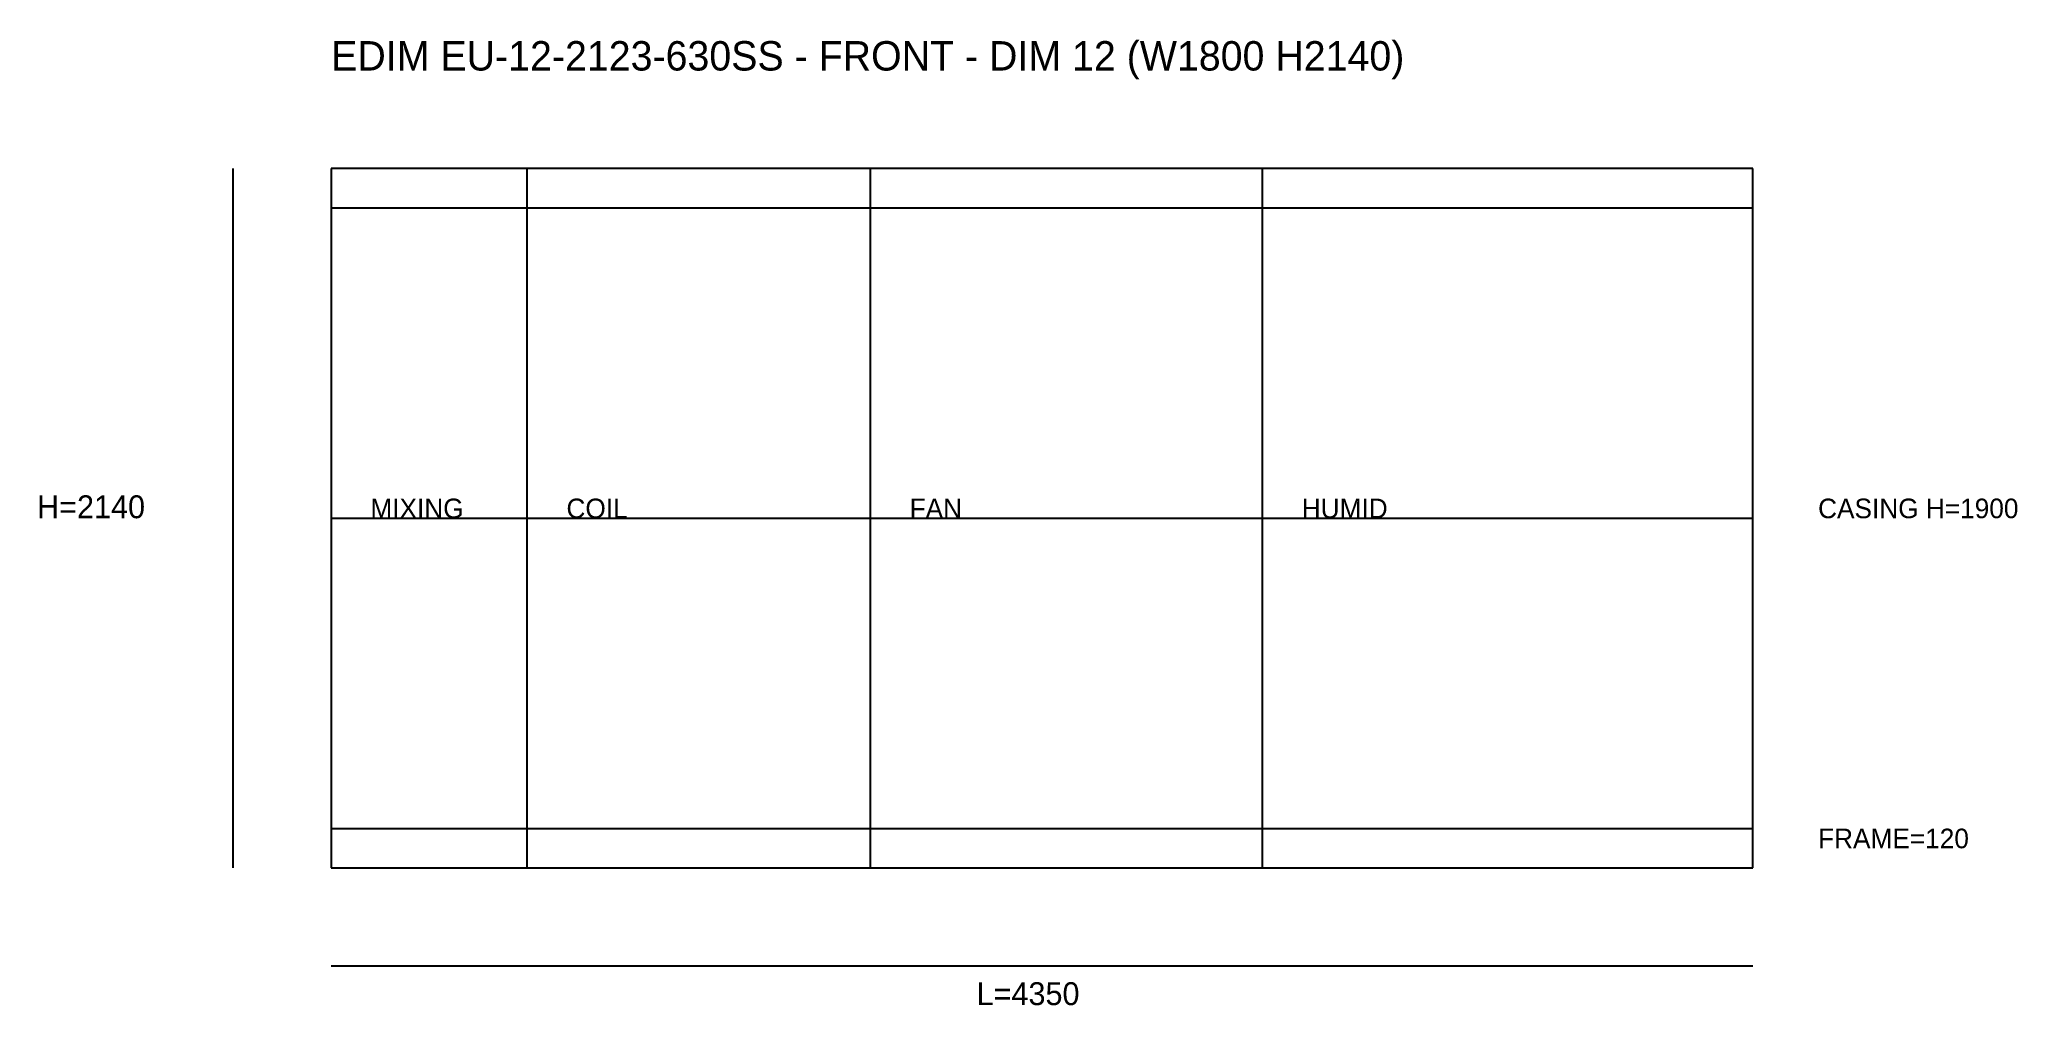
# Model space of a CAD drawing. Header units: millimetres. Extents: x -892 to 5160, y -421 to 2535.
import ezdxf

# ---------------------------------------------------------------- set-up
doc = ezdxf.new("R2010")
doc.units = ezdxf.units.MM
for name, color, linetype in [('DIM', 1, 'CONTINUOUS'), ('OUTLINE', 7, 'CONTINUOUS'), ('SECTION', 3, 'CONTINUOUS'), ('TEXT', 5, 'CONTINUOUS')]:
    doc.layers.add(name, color=color, linetype=linetype)

msp = doc.modelspace()

# ---------------------------------------------------------------- linework, layer by layer
at = {"layer": 'DIM'}
for p, q in [((-300, 0), (-300, 2140)), ((0, 1070), (4350, 1070)), ((0, -300), (4350, -300))]:
    msp.add_line(p, q, dxfattribs=at)
at = {"layer": 'OUTLINE'}
for p, q in [((4350, 2140), (0, 2140)), ((0, 2140), (0, 0)), ((4350, 0), (4350, 2140)), ((0, 2020), (4350, 2020)), ((0, 120), (4350, 120)), ((0, 0), (4350, 0))]:
    msp.add_line(p, q, dxfattribs=at)
at = {"layer": 'SECTION'}
for p, q in [((600, 0), (600, 2140)), ((1650, 0), (1650, 2140)), ((2850, 0), (2850, 2140))]:
    msp.add_line(p, q, dxfattribs=at)

# ---------------------------------------------------------------- texts
at = {"layer": 'DIM'}
for s, p in [('CASING H=1900', (4550, 1070)), ('FRAME=120', (4550, 60))]:
    msp.add_text(s, height=60, dxfattribs=at).set_placement(p)
at = {"layer": 'TEXT'}
for s, height, p in [('EDIM EU-12-2123-630SS - FRONT - DIM 12 (W1800 H2140)', 90, (0, 2440)), ('H=2140', 70, (-900, 1070)), ('MIXING', 60, (120, 1070)), ('COIL', 60, (720, 1070)), ('FAN', 60, (1770, 1070)), ('HUMID', 60, (2970, 1070)), ('L=4350', 70, (1975, -420))]:
    msp.add_text(s, height=height, dxfattribs=at).set_placement(p)

doc.saveas('drawing.dxf')
